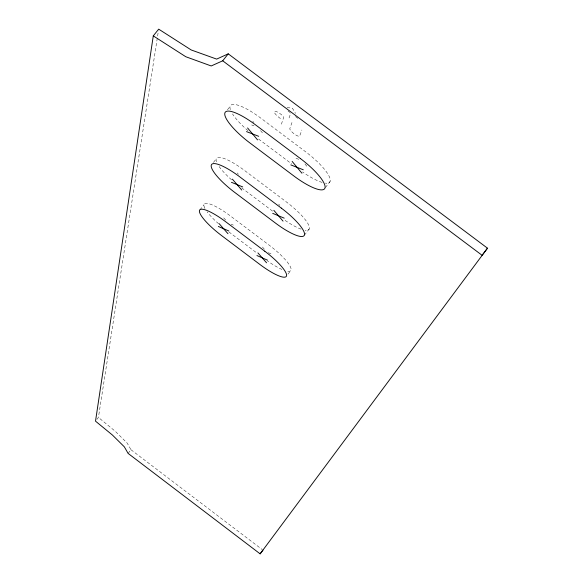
<?xml version="1.0" encoding="UTF-8"?>
<svg xmlns="http://www.w3.org/2000/svg" width="583" height="583" viewBox="0 0 583 583"><rect width="100%" height="100%" fill="white"/><g stroke="black" fill="none" stroke-linecap="round" stroke-linejoin="round"><path stroke-width="0.44" stroke-dasharray="2.92 2.19" d="M96.967 419.301L98.425 417.435L158.401 30.95M281.392 124.172L283.673 117.474A3.374 0.896 38.3 0 0 281.29 114.552L280.445 113.925A6.93 1.844 38.3 0 0 274.309 111.63A6.93 1.844 38.3 0 0 279.206 117.62L282.15 119.828M289.066 117.97L290.786 113.044M291.959 122.554L289.831 128.566A6.18 1.632 38.2 0 0 294.175 133.871A6.18 1.632 38.2 0 0 299.684 135.956L301.892 130.009M128.114 453.414L130.971 449.726L127.211 443.124L115.296 431.289L98.425 417.435M304.333 235.226L309.172 228.988M287.966 274.156L290.983 270.25M325.401 187.58L330.065 181.568M199.962 209.887L204.021 204.72M213.436 162.446L216.14 159.006M227.457 109.801L230.066 106.485M287.069 107.505L292.455 108.241L295.508 113.357M251.696 124.973L253.984 125.848M296.018 158.255L299.91 159.764M231.152 224.185L233.411 225.147M268.326 252.687L272.152 254.341M288.046 110.996L290.101 112.534M295.523 116.6L298.992 119.202M258.59 139.046L291.697 163.91M241.661 187.872L273.208 211.607M228.9 231.932L257.037 253.139M130.971 449.726L262.233 549.572M223.734 217.86L225.942 220.374M262.459 247.039L265.71 250.777M237.259 172.932L238.432 174.302M278.696 204.094L279.84 205.449M252.803 121.293L253.918 122.634M260.557 130.628L262.773 133.288M304.945 163.961L307.11 166.585M247.994 130.716A34.863 8.985 38.4 0 1 232.522 113.933M230.365 109.619A34.863 8.985 38.4 0 1 260.674 118.036L305.681 151.82A34.871 9.007 38.1 0 1 325.358 183.135M322.093 182.406A34.871 9.007 38.1 0 1 302.504 171.934M231.611 179.819A32.437 7.783 38.2 0 1 218.924 166.264M216.461 161.768A32.437 7.783 38.2 0 1 244.43 170.389L286.26 201.849A32.451 7.805 37.9 0 1 305.084 230.219M301.083 229.155A32.451 7.805 37.9 0 1 283.746 219.456M218.618 223.755A30.323 6.807 38.1 0 1 207.125 211.84M204.939 208.459A30.323 6.807 38.1 0 1 230.314 215.885L269.39 245.326A30.338 6.821 37.9 0 1 287.251 271.212M281.961 269.463A30.338 6.821 37.9 0 1 267.743 261.118"/><path stroke-width="0.87" d="M260.127 553.85L487.483 248.176L228.237 53.84L216.65 59.102L191.202 49.963L158.678 29.15L153.278 35.884L95.517 421.166L112.395 435.013L124.332 446.833L128.114 453.414L260.127 553.85L262.955 550.119M487.483 248.176L482.09 255.296L222.713 60.807L211.206 65.959L185.802 56.74L153.278 35.884M222.713 60.807L228.237 53.84M246.492 131.598L258.706 136.305M290.83 164.902L303.291 169.791M231.451 182.311L242.739 186.939M272.706 213.356L284.212 218.144M218.348 226.459L228.849 230.992M256.921 255.536L267.612 260.207M219.172 223.697L227.989 233.725M257.912 252.898L266.577 262.816M232.384 179.149L241.756 190.065M273.835 210.332L283.032 221.125M247.571 127.947L257.569 139.913M292.141 161.411L301.936 173.238M300.42 158.561L255.398 124.755A34.878 8.883 38.4 0 0 224.87 112.993A34.878 8.883 38.4 0 0 249.837 142.908L293.759 175.898A34.893 8.905 38.1 0 0 324.928 188.141A34.893 8.905 38.1 0 0 300.42 158.561M281.363 208.146L239.511 176.664A32.451 7.696 38.2 0 0 211.294 165.106A32.451 7.696 38.2 0 0 234.701 192.39L275.591 223.165A32.466 7.717 37.9 0 0 304.37 235.138A32.466 7.717 37.9 0 0 281.363 208.146M264.806 251.229L225.716 221.773A30.345 6.734 38.1 0 0 199.481 210.456A30.345 6.734 38.1 0 0 221.511 235.517L259.756 264.361A30.36 6.748 37.9 0 0 286.486 276.036A30.36 6.748 37.9 0 0 264.806 251.229"/></g></svg>
